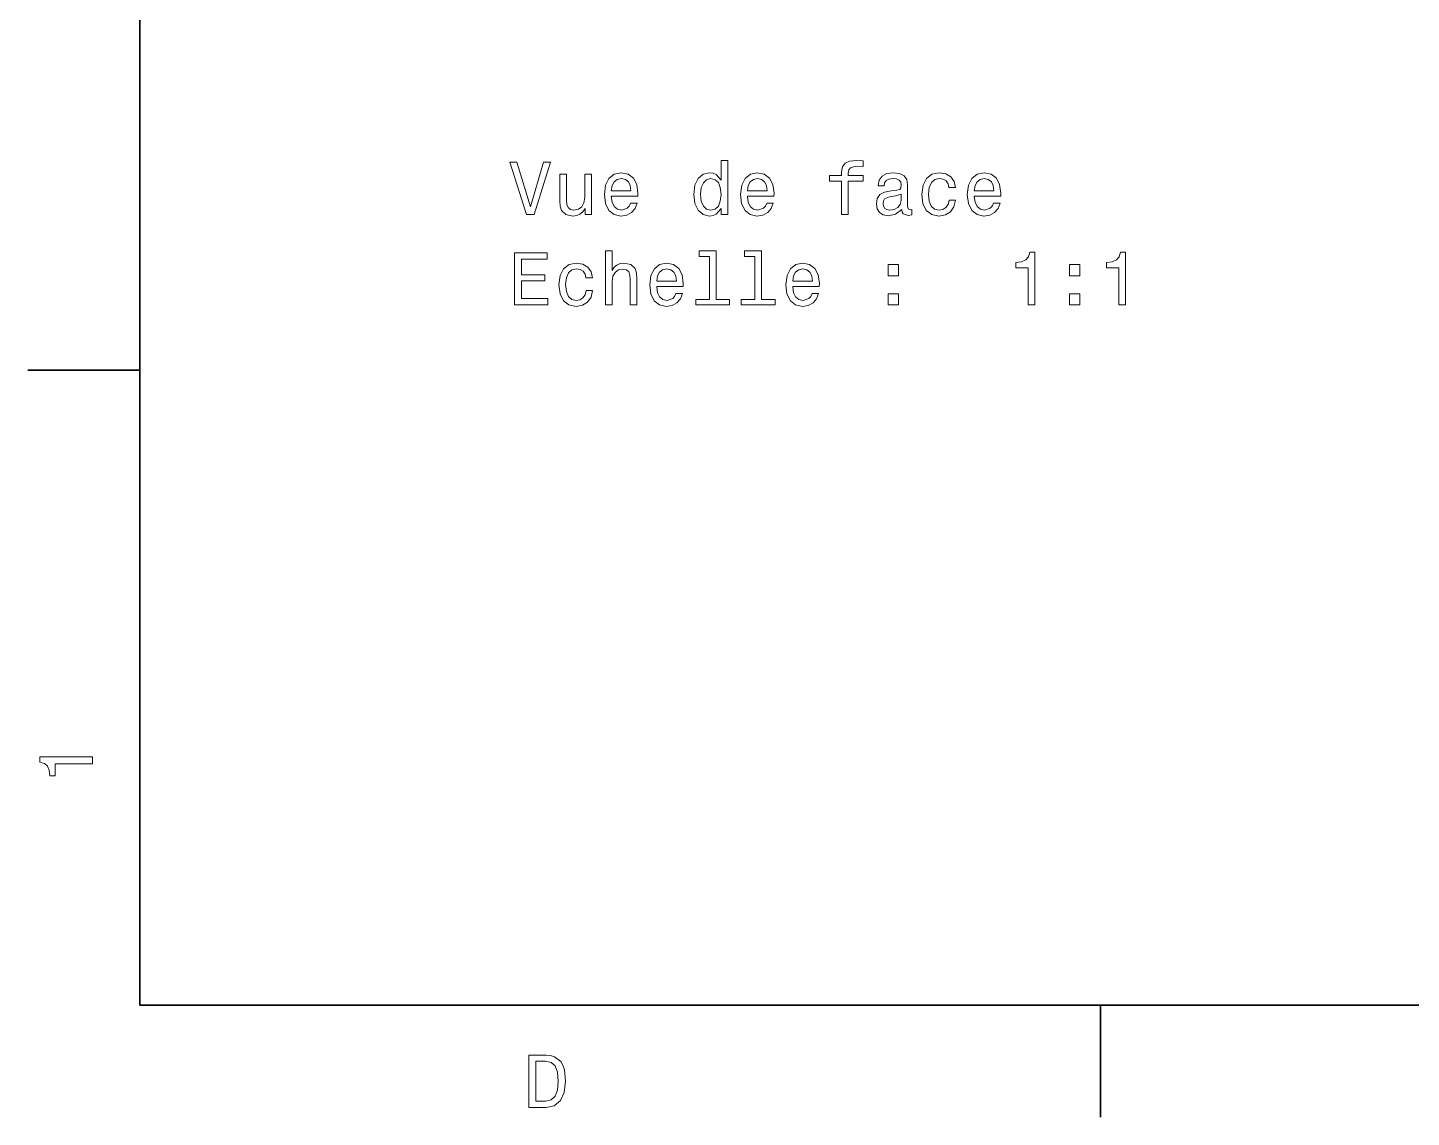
# Model space of a CAD drawing. Extents: x 0 to 297, y 0 to 210.
# Drawn here: x 2.5 to 95.1, y 2.5 to 75.4 of the extents above; entities that cross this region are included whole.
import ezdxf

# ---------------------------------------------------------------- set-up
doc = ezdxf.new("R2010")
doc.units = 0

msp = doc.modelspace()

# ---------------------------------------------------------------- linework, layer by layer
at = {"color": 7, "lineweight": 35}
for p, q in [((10, 200), (10, 10)), ((10, 10), (287, 10))]:
    msp.add_line(p, q, dxfattribs=at)
at = {"color": 7, "lineweight": 35, "ltscale": 0.1875}
for p, q in [((10, 52.5), (2.5, 52.5)), ((74.300003, 10), (74.300003, 2.5))]:
    msp.add_line(p, q, dxfattribs=at)
at = {"color": 7, "lineweight": 13}
for points in [[(37.02084, 66.414558), (36.143318, 63.43401), (35.240578, 66.414558), (34.761471, 66.414558), (35.891155, 62.909515), (36.395477, 62.909515), (37.499947, 66.414558)], [(48.907726, 63.328102), (48.907726, 62.909515), (49.351532, 62.909515), (49.351532, 66.530556), (48.912769, 66.530556), (48.912769, 65.204185), (48.574875, 65.587471), (48.368103, 65.678246), (48.131069, 65.713547), (47.702393, 65.612686), (47.369541, 65.330261), (47.152683, 64.876373), (47.077034, 64.266144), (47.152683, 63.655914), (47.369541, 63.19698), (47.702393, 62.909515), (48.131069, 62.813694), (48.368103, 62.848995), (48.579918, 62.939774)], [(56.966805, 65.148712), (56.966805, 62.909515), (57.41061, 62.909515), (57.41061, 65.148712), (58.419254, 65.148712), (58.419254, 65.526947), (57.41061, 65.526947), (57.41061, 65.693375), (57.445911, 65.895103), (57.561905, 66.031273), (57.758591, 66.111961), (58.041016, 66.142227), (58.419254, 66.122055), (58.419254, 66.505341), (57.940147, 66.530556), (57.506432, 66.485161), (57.203835, 66.348999), (57.022282, 66.111961), (56.966805, 65.774071), (56.966805, 65.526947), (56.154846, 65.526947), (56.154846, 65.148712)], [(40.223289, 65.617729), (39.779484, 65.617729), (39.779484, 64.054329), (39.72905, 63.691216), (39.582798, 63.428967), (39.355854, 63.267586), (39.058304, 63.217152), (38.82127, 63.2575), (38.669975, 63.378536), (38.58424, 63.585308), (38.564068, 63.877815), (38.564068, 65.617729), (38.120262, 65.617729), (38.120262, 63.837471), (38.135391, 63.479401), (38.231213, 63.18185), (38.52372, 62.909515), (38.992741, 62.813694), (39.244904, 62.848995), (39.461761, 62.939774), (39.648361, 63.096115), (39.799656, 63.323059), (39.799656, 62.909515), (40.223289, 62.909515)], [(41.559742, 64.135017), (43.334961, 64.135017), (43.340004, 64.341789), (43.259312, 64.921761), (43.037407, 65.355484), (42.684383, 65.617729), (42.215363, 65.713547), (41.756428, 65.612686), (41.403404, 65.330261), (41.176456, 64.87133), (41.095768, 64.266144), (41.171413, 63.645828), (41.398361, 63.191936), (41.746342, 62.909515), (42.200233, 62.813694), (42.593605, 62.879257), (42.91637, 63.050724), (43.153404, 63.323059), (43.28957, 63.686172), (42.850811, 63.686172), (42.760033, 63.484444), (42.628906, 63.333145), (42.255707, 63.212109), (41.968246, 63.267586), (41.751385, 63.444099), (41.610176, 63.73156), (41.559742, 64.119888)], [(41.559742, 64.508217), (41.615219, 64.856201), (41.751385, 65.113403), (41.95816, 65.269745), (42.230492, 65.325218), (42.497784, 65.269745), (42.704556, 65.113403), (42.830635, 64.856201), (42.876026, 64.508217)], [(48.206718, 65.315132), (48.499226, 65.24453), (48.721127, 65.047844), (48.852249, 64.720032), (48.902683, 64.266144), (48.852249, 63.807209), (48.721127, 63.479401), (48.499226, 63.277672), (48.206718, 63.212109), (47.92934, 63.277672), (47.717525, 63.479401), (47.576313, 63.812252), (47.530926, 64.266144), (47.576313, 64.714989), (47.717525, 65.042801), (47.92934, 65.24453)], [(50.667812, 64.135017), (52.443031, 64.135017), (52.448074, 64.341789), (52.367378, 64.921761), (52.145477, 65.355484), (51.79245, 65.617729), (51.323433, 65.713547), (50.864498, 65.612686), (50.511475, 65.330261), (50.284527, 64.87133), (50.203835, 64.266144), (50.279484, 63.645828), (50.506432, 63.191936), (50.854412, 62.909515), (51.308304, 62.813694), (51.701675, 62.879257), (52.024441, 63.050724), (52.261475, 63.323059), (52.39764, 63.686172), (51.958878, 63.686172), (51.868103, 63.484444), (51.736977, 63.333145), (51.363777, 63.212109), (51.076317, 63.267586), (50.859455, 63.444099), (50.718246, 63.73156), (50.667812, 64.119888)], [(50.667812, 64.508217), (50.723289, 64.856201), (50.859455, 65.113403), (51.066227, 65.269745), (51.338562, 65.325218), (51.605854, 65.269745), (51.812626, 65.113403), (51.938705, 64.856201), (51.984093, 64.508217)], [(60.996346, 63.262543), (60.996346, 63.24741), (61.021561, 63.075943), (61.097206, 62.954903), (61.414932, 62.859081), (61.662048, 62.899429), (61.662048, 63.242367), (61.556141, 63.227238), (61.414932, 63.292801), (61.389717, 63.49453), (61.389717, 64.896545), (61.329197, 65.254616), (61.152683, 65.506775), (60.845047, 65.658073), (60.411331, 65.713547), (59.987698, 65.65303), (59.675018, 65.48156), (59.478333, 65.214272), (59.412769, 64.861244), (59.412769, 64.830986), (59.811184, 64.830986), (59.846489, 65.042801), (59.957436, 65.194099), (60.138992, 65.284874), (60.396202, 65.320175), (60.643318, 65.29496), (60.819832, 65.219315), (60.925735, 65.088188), (60.96104, 64.906631), (60.940868, 64.694817), (60.860176, 64.588913), (60.658447, 64.538475), (60.280205, 64.498131), (59.846489, 64.407356), (59.538849, 64.245972), (59.357292, 63.993809), (59.301819, 63.620609), (59.352249, 63.287758), (59.508591, 63.040638), (59.76075, 62.8843), (60.108734, 62.828823), (60.577755, 62.934731)], [(64.148361, 64.720032), (64.58712, 64.720032), (64.496338, 65.123489), (64.27948, 65.441216), (63.941589, 65.637901), (63.502827, 65.713547), (63.018677, 65.612686), (62.65052, 65.330261), (62.418533, 64.87133), (62.337841, 64.256058), (62.41349, 63.645828), (62.640434, 63.191936), (62.998505, 62.909515), (63.487698, 62.813694), (63.921417, 62.889343), (64.259308, 63.101158), (64.491302, 63.43401), (64.592163, 63.877815), (64.168533, 63.877815), (64.09288, 63.595394), (63.951675, 63.383579), (63.749947, 63.252457), (63.502827, 63.212109), (63.19519, 63.277672), (62.973289, 63.479401), (62.83712, 63.807209), (62.791733, 64.271187), (62.83712, 64.725075), (62.978333, 65.052887), (63.205276, 65.254616), (63.502827, 65.325218), (63.765076, 65.279831), (63.961761, 65.163841), (64.09288, 64.972198)], [(65.847931, 64.135017), (67.623138, 64.135017), (67.628189, 64.341789), (67.547493, 64.921761), (67.325592, 65.355484), (66.972565, 65.617729), (66.503548, 65.713547), (66.044617, 65.612686), (65.691589, 65.330261), (65.464645, 64.87133), (65.383949, 64.266144), (65.459595, 63.645828), (65.686539, 63.191936), (66.034531, 62.909515), (66.488419, 62.813694), (66.88179, 62.879257), (67.204559, 63.050724), (67.441589, 63.323059), (67.577759, 63.686172), (67.138992, 63.686172), (67.048218, 63.484444), (66.917091, 63.333145), (66.543892, 63.212109), (66.256424, 63.267586), (66.039566, 63.444099), (65.898361, 63.73156), (65.847931, 64.119888)], [(65.847931, 64.508217), (65.903404, 64.856201), (66.039566, 65.113403), (66.246338, 65.269745), (66.518677, 65.325218), (66.785965, 65.269745), (66.992737, 65.113403), (67.11882, 64.856201), (67.164207, 64.508217)], [(60.945911, 63.857643), (60.885391, 63.595394), (60.724007, 63.393665), (60.481934, 63.262543), (60.184383, 63.217152), (59.992741, 63.242367), (59.856575, 63.323059), (59.77084, 63.464272), (59.745621, 63.660957), (59.765797, 63.837471), (59.846489, 63.963551), (60.169254, 64.104759), (60.577755, 64.165276), (60.945911, 64.286316)], [(35.08424, 56.862686), (37.303261, 56.862686), (37.303261, 57.286316), (35.548218, 57.286316), (35.548218, 58.471478), (37.111618, 58.471478), (37.111618, 58.890064), (35.548218, 58.890064), (35.548218, 59.939056), (37.262913, 59.939056), (37.262913, 60.362686), (35.08424, 60.362686)], [(41.171413, 56.862686), (41.615219, 56.862686), (41.615219, 58.426086), (41.660606, 58.784157), (41.806862, 59.046402), (42.033806, 59.207787), (42.336399, 59.268307), (42.578476, 59.217873), (42.729774, 59.081707), (42.80542, 58.854759), (42.830635, 58.552166), (42.830635, 56.862686), (43.274441, 56.862686), (43.274441, 58.642944), (43.254269, 59.001015), (43.16349, 59.298565), (42.86594, 59.5709), (42.401962, 59.666721), (42.149803, 59.631416), (41.932941, 59.535599), (41.751385, 59.3843), (41.615219, 59.177528), (41.615219, 60.483723), (41.171413, 60.483723)], [(48.126026, 60.110523), (48.126026, 57.235886), (47.213203, 57.235886), (47.213203, 56.862686), (49.477612, 56.862686), (49.477612, 57.235886), (48.569832, 57.235886), (48.569832, 60.483723), (47.430061, 60.483723), (47.430061, 60.110523)], [(51.162048, 60.110523), (51.162048, 57.235886), (50.249226, 57.235886), (50.249226, 56.862686), (52.513634, 56.862686), (52.513634, 57.235886), (51.605854, 57.235886), (51.605854, 60.483723), (50.466084, 60.483723), (50.466084, 60.110523)], [(69.448792, 56.862686), (69.907722, 56.862686), (69.907722, 60.387901), (69.564789, 60.387901), (69.474007, 60.080265), (69.29245, 59.873493), (69.015076, 59.752457), (68.63179, 59.712109), (68.63179, 59.354042), (69.448792, 59.354042)], [(75.520836, 56.862686), (75.979767, 56.862686), (75.979767, 60.387901), (75.636826, 60.387901), (75.546051, 60.080265), (75.364494, 59.873493), (75.087112, 59.752457), (74.703827, 59.712109), (74.703827, 59.354042), (75.520836, 59.354042)], [(39.860176, 58.673206), (40.298935, 58.673206), (40.20816, 59.076664), (39.991299, 59.394386), (39.653404, 59.591072), (39.214642, 59.666721), (38.730492, 59.565857), (38.362335, 59.283436), (38.130348, 58.824501), (38.049656, 58.209229), (38.125305, 57.598999), (38.352249, 57.145107), (38.71032, 56.862686), (39.199512, 56.766865), (39.633232, 56.842514), (39.971127, 57.054329), (40.203114, 57.38718), (40.303978, 57.830986), (39.880348, 57.830986), (39.804699, 57.548565), (39.66349, 57.33675), (39.461761, 57.205627), (39.214642, 57.165279), (38.907005, 57.230843), (38.685104, 57.432571), (38.548935, 57.76038), (38.503548, 58.224358), (38.548935, 58.678249), (38.690147, 59.006058), (38.917091, 59.207787), (39.214642, 59.278393), (39.476891, 59.233002), (39.673576, 59.117008), (39.804699, 58.925365)], [(44.595764, 58.088192), (46.370983, 58.088192), (46.376026, 58.294964), (46.295334, 58.874935), (46.073433, 59.308651), (45.720406, 59.5709), (45.251385, 59.666721), (44.792454, 59.565857), (44.439426, 59.283436), (44.212482, 58.824501), (44.13179, 58.219315), (44.207439, 57.598999), (44.434383, 57.145107), (44.782364, 56.862686), (45.236256, 56.766865), (45.629627, 56.832428), (45.952393, 57.003895), (46.189426, 57.27623), (46.325592, 57.639343), (45.886833, 57.639343), (45.796055, 57.437614), (45.664932, 57.286316), (45.291733, 57.165279), (45.004269, 57.220757), (44.787407, 57.39727), (44.646198, 57.684731), (44.595764, 58.073059)], [(44.595764, 58.461388), (44.651241, 58.809372), (44.787407, 59.066578), (44.994183, 59.222916), (45.266518, 59.278393), (45.533806, 59.222916), (45.740578, 59.066578), (45.866661, 58.809372), (45.912048, 58.461388)], [(53.703835, 58.088192), (55.47905, 58.088192), (55.484093, 58.294964), (55.403404, 58.874935), (55.181503, 59.308651), (54.828476, 59.5709), (54.359455, 59.666721), (53.90052, 59.565857), (53.547497, 59.283436), (53.320549, 58.824501), (53.239861, 58.219315), (53.315506, 57.598999), (53.54245, 57.145107), (53.890434, 56.862686), (54.344326, 56.766865), (54.737698, 56.832428), (55.060463, 57.003895), (55.297497, 57.27623), (55.433662, 57.639343), (54.994904, 57.639343), (54.904121, 57.437614), (54.773003, 57.286316), (54.399803, 57.165279), (54.112335, 57.220757), (53.895477, 57.39727), (53.754269, 57.684731), (53.703835, 58.073059)], [(53.703835, 58.461388), (53.759312, 58.809372), (53.895477, 59.066578), (54.102249, 59.222916), (54.374588, 59.278393), (54.641876, 59.222916), (54.848648, 59.066578), (54.974731, 58.809372), (55.020119, 58.461388)], [(60.083519, 58.819458), (60.779484, 58.819458), (60.779484, 59.5709), (60.083519, 59.5709)], [(72.227608, 58.819458), (72.923569, 58.819458), (72.923569, 59.5709), (72.227608, 59.5709)], [(60.083519, 56.862686), (60.779484, 56.862686), (60.779484, 57.614128), (60.083519, 57.614128)], [(72.227608, 56.862686), (72.923569, 56.862686), (72.923569, 57.614128), (72.227608, 57.614128)], [(6.833213, 26.159222), (6.833213, 26.618156), (3.307997, 26.618156), (3.307997, 26.275217), (3.615634, 26.184439), (3.822406, 26.002882), (3.943444, 25.725506), (3.98379, 25.34222), (4.341859, 25.34222), (4.341859, 26.159222)], [(37.194958, 6.666787), (36.029972, 6.666787), (36.029972, 3.166787), (37.194958, 3.166787), (37.744667, 3.277738), (38.153168, 3.615634), (38.405331, 4.165346), (38.496109, 4.916787), (38.415417, 5.683357), (38.314552, 5.985951), (38.173344, 6.228026), (37.764839, 6.555836), (37.497551, 6.636527)], [(37.159653, 6.248199), (37.542938, 6.17255), (37.805187, 5.940562), (37.961525, 5.527017), (38.011959, 4.916787), (37.956482, 4.326729), (37.800144, 3.913184), (37.532852, 3.666066), (37.159653, 3.585375), (36.498989, 3.585375), (36.498989, 6.248199)]]:
    msp.add_lwpolyline(points, close=True, dxfattribs=at)

doc.saveas('drawing.dxf')
